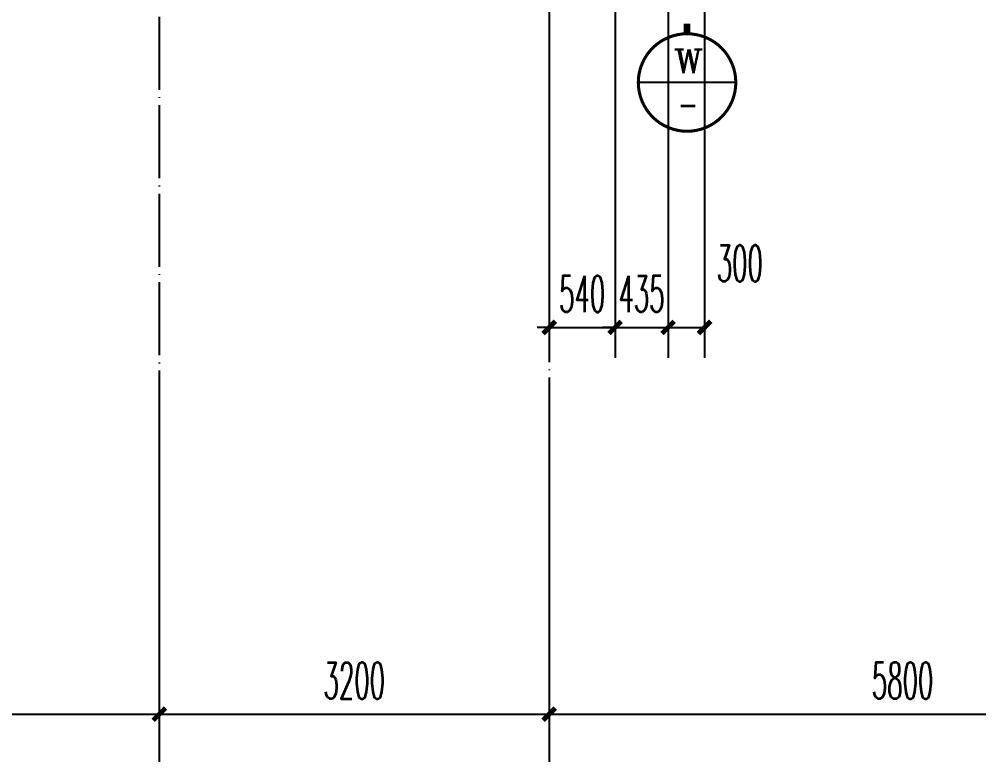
# Model space of a CAD drawing. Extents: x 27938 to 1507990, y 110129 to 923079.
# Drawn here: x 839267 to 847142, y 664142 to 670177 of the extents above; entities that cross this region are included whole.
import ezdxf
from ezdxf.enums import TextEntityAlignment as Align

# ---------------------------------------------------------------- set-up
doc = ezdxf.new("R2010")
doc.units = 0
doc.header["$LTSCALE"] = 1000
doc.header["$MEASUREMENT"] = 0
doc.linetypes.add('DOTE', pattern=[2.42, 2, -0.2, 0.02, -0.2])
for name, color, linetype in [('AXIS', 3, 'Continuous'), ('DIM_污水', 2, 'Continuous'), ('DOTE', 1, 'Continuous'), ('PIPE-污水', 2, 'W'), ('TWT_DIM', 3, 'Continuous')]:
    doc.layers.add(name, color=color, linetype=linetype)
doc.styles.add('_TCH_DIM_T3', font='SIMPLEX.shx', dxfattribs={"width": 0.494118, "bigfont": 'GBCBIG.shx'})
doc.styles.add('_TWT_CIRCLE', font='COMPLEX', dxfattribs={"width": 1.1, "height": 3.5, "bigfont": 'HZTXT'})
doc.styles.get("Standard").update_dxf_attribs({"font": 'gbenor.shx', "bigfont": 'gbcbig.shx'})
doc.linetypes.add('W', pattern='A,3,-0.2,["W",Standard,S=0.25,R=0,X=-0.1,Y=-0.115],-0.2', length=3.4)
doc.dimstyles.new('_TCH_ARCH&&100', dxfattribs={"dimtxt": 297.5, "dimasz": 100, "dimexe": 250, "dimexo": 300, "dimgap": 126.25, "dimtad": 1, "dimdec": 0, "dimzin": 0, "dimdsep": 46, "dimtxsty": '_TCH_DIM_T3', "dimblk": 'ARCHTICK', "dimcen": 0.09, "dimclrt": 4, "dimazin": 2, "dimtfac": 1, "dimtdec": 0, "dimtix": 1, "dimtmove": 2, "dimatfit": 3, "dimfxl": 100, "dimtolj": 1, "dimtzin": 0, "dimarcsym": 0})
doc.dimstyles.new('_TWT_ARCH&&100', dxfattribs={"dimtxt": 297.5, "dimasz": 100, "dimexe": 250, "dimexo": 300, "dimgap": 126.25, "dimtad": 1, "dimdec": 0, "dimzin": 0, "dimdsep": 46, "dimtxsty": '_TCH_DIM_T3', "dimblk": 'ARCHTICK', "dimcen": 0.09, "dimclrt": 7, "dimazin": 2, "dimtfac": 1, "dimtdec": 0, "dimtix": 1, "dimtmove": 2, "dimatfit": 3, "dimfxl": 1, "dimtolj": 1, "dimtzin": 0, "dimarcsym": 0})

# ---------------------------------------------------------------- blocks, each defined once
blk = doc.blocks.new('_ArchTick')
at = {"color": 0, "linetype": 'ByBlock', "const_width": 0.4}
blk.add_lwpolyline([(-0.5, -0.5), (0.5, 0.5)], dxfattribs=at)
blk = doc.blocks.new('*D963')
at = {"layer": 'AXIS', "color": 0, "lineweight": -2}
for p, q in [((837216.6, 666675.2), (837216.6, 664225.2)), ((840416.6, 666675.2), (840416.6, 664225.2)), ((837216.6, 664475.2), (840416.6, 664475.2))]:
    blk.add_line(p, q, dxfattribs=at)
at = {"layer": 'Defpoints', "color": 0}
for p in [(837216.6, 666975.2), (840416.6, 666975.2), (840416.6, 664475.2)]:
    blk.add_point(p, dxfattribs=at)
at = {"layer": 'AXIS', "color": 0, "lineweight": -2, "xscale": 100, "yscale": 100, "zscale": 100, "rotation": 180}
blk.add_blockref('_ArchTick', (837216.6, 664475.2), dxfattribs=at)
at = {"layer": 'AXIS', "color": 0, "lineweight": -2, "xscale": 100, "yscale": 100, "zscale": 100}
blk.add_blockref('_ArchTick', (840416.6, 664475.2), dxfattribs=at)
at = {"layer": 'AXIS', "color": 4, "insert": (838816.6, 664750.2), "char_height": 297.5, "attachment_point": 5, "style": '_TCH_DIM_T3'}
blk.add_mtext('\\A1;3200', dxfattribs=at)
blk = doc.blocks.new('*D964')
at = {"layer": 'AXIS', "color": 0, "lineweight": -2}
for p, q in [((840416.6, 666675.2), (840416.6, 664225.2)), ((843616.6, 666675.2), (843616.6, 664225.2)), ((840416.6, 664475.2), (843616.6, 664475.2))]:
    blk.add_line(p, q, dxfattribs=at)
at = {"layer": 'Defpoints', "color": 0}
for p in [(840416.6, 666975.2), (843616.6, 666975.2), (843616.6, 664475.2)]:
    blk.add_point(p, dxfattribs=at)
at = {"layer": 'AXIS', "color": 0, "lineweight": -2, "xscale": 100, "yscale": 100, "zscale": 100, "rotation": 180}
blk.add_blockref('_ArchTick', (840416.6, 664475.2), dxfattribs=at)
at = {"layer": 'AXIS', "color": 0, "lineweight": -2, "xscale": 100, "yscale": 100, "zscale": 100}
blk.add_blockref('_ArchTick', (843616.6, 664475.2), dxfattribs=at)
at = {"layer": 'AXIS', "color": 4, "insert": (842016.6, 664750.2), "char_height": 297.5, "attachment_point": 5, "style": '_TCH_DIM_T3'}
blk.add_mtext('\\A1;3200', dxfattribs=at)
blk = doc.blocks.new('*D965')
at = {"layer": 'AXIS', "color": 0, "lineweight": -2}
for p, q in [((843616.6, 666675.2), (843616.6, 664225.2)), ((849416.6, 666675.2), (849416.6, 664225.2)), ((843616.6, 664475.2), (849416.6, 664475.2))]:
    blk.add_line(p, q, dxfattribs=at)
at = {"layer": 'Defpoints', "color": 0}
for p in [(843616.6, 666975.2), (849416.6, 666975.2), (849416.6, 664475.2)]:
    blk.add_point(p, dxfattribs=at)
at = {"layer": 'AXIS', "color": 0, "lineweight": -2, "xscale": 100, "yscale": 100, "zscale": 100, "rotation": 180}
blk.add_blockref('_ArchTick', (843616.6, 664475.2), dxfattribs=at)
at = {"layer": 'AXIS', "color": 0, "lineweight": -2, "xscale": 100, "yscale": 100, "zscale": 100}
blk.add_blockref('_ArchTick', (849416.6, 664475.2), dxfattribs=at)
at = {"layer": 'AXIS', "color": 4, "insert": (846516.6, 664750.2), "char_height": 297.5, "attachment_point": 5, "style": '_TCH_DIM_T3'}
blk.add_mtext('\\A1;5800', dxfattribs=at)
blk = doc.blocks.new('*D967')
at = {"layer": 'AXIS', "color": 0, "lineweight": -2}
for p, q in [((827816.6, 666675.2), (827816.6, 663425.2)), ((878016.6, 666675.2), (878016.6, 663425.2)), ((827816.6, 663675.2), (878016.6, 663675.2))]:
    blk.add_line(p, q, dxfattribs=at)
at = {"layer": 'Defpoints', "color": 0}
for p in [(827816.6, 666975.2), (878016.6, 666975.2), (878016.6, 663675.2)]:
    blk.add_point(p, dxfattribs=at)
at = {"layer": 'AXIS', "color": 0, "lineweight": -2, "xscale": 100, "yscale": 100, "zscale": 100, "rotation": 180}
blk.add_blockref('_ArchTick', (827816.6, 663675.2), dxfattribs=at)
at = {"layer": 'AXIS', "color": 0, "lineweight": -2, "xscale": 100, "yscale": 100, "zscale": 100}
blk.add_blockref('_ArchTick', (878016.6, 663675.2), dxfattribs=at)
at = {"layer": 'AXIS', "color": 4, "insert": (852916.6, 663950.2), "char_height": 297.5, "attachment_point": 5, "style": '_TCH_DIM_T3'}
blk.add_mtext('\\A1;50200', dxfattribs=at)
blk = doc.blocks.new('*D1526')
at = {"layer": 'Defpoints', "color": 0}
for p in [(844591.6, 671026.7), (844891.6, 671026.7), (844891.6, 667647.9)]:
    blk.add_point(p, dxfattribs=at)
at = {"layer": 'TWT_DIM', "color": 0, "lineweight": -2}
for p, q in [((844591.6, 670726.7), (844591.6, 667397.9)), ((844891.6, 670726.7), (844891.6, 667397.9)), ((844591.6, 667647.9), (844891.6, 667647.9))]:
    blk.add_line(p, q, dxfattribs=at)
at = {"layer": 'TWT_DIM', "color": 0, "lineweight": -2, "xscale": 100, "yscale": 100, "zscale": 100, "rotation": 180}
blk.add_blockref('_ArchTick', (844591.6, 667647.9), dxfattribs=at)
at = {"layer": 'TWT_DIM', "color": 0, "lineweight": -2, "xscale": 100, "yscale": 100, "zscale": 100}
blk.add_blockref('_ArchTick', (844891.6, 667647.9), dxfattribs=at)
at = {"layer": 'TWT_DIM', "color": 7, "insert": (845180.6, 668172.9), "char_height": 297.5, "attachment_point": 5, "style": '_TCH_DIM_T3'}
blk.add_mtext('\\A1;300', dxfattribs=at)
blk = doc.blocks.new('*D1527')
at = {"layer": 'Defpoints', "color": 0}
for p in [(844156.6, 671026.7), (844591.6, 671026.7), (844591.6, 667647.9)]:
    blk.add_point(p, dxfattribs=at)
at = {"layer": 'TWT_DIM', "color": 0, "lineweight": -2}
for p, q in [((844156.6, 670726.7), (844156.6, 667397.9)), ((844591.6, 670726.7), (844591.6, 667397.9)), ((844156.6, 667647.9), (844056.6, 667647.9)), ((844156.6, 667647.9), (844591.6, 667647.9)), ((844591.6, 667647.9), (844691.6, 667647.9))]:
    blk.add_line(p, q, dxfattribs=at)
at = {"layer": 'TWT_DIM', "color": 0, "lineweight": -2, "xscale": 100, "yscale": 100, "zscale": 100}
blk.add_blockref('_ArchTick', (844156.6, 667647.9), dxfattribs=at)
at = {"layer": 'TWT_DIM', "color": 0, "lineweight": -2, "xscale": 100, "yscale": 100, "zscale": 100, "rotation": 180}
blk.add_blockref('_ArchTick', (844591.6, 667647.9), dxfattribs=at)
at = {"layer": 'TWT_DIM', "color": 7, "insert": (844374.1, 667922.9), "char_height": 297.5, "attachment_point": 5, "style": '_TCH_DIM_T3'}
blk.add_mtext('\\A1;435', dxfattribs=at)
blk = doc.blocks.new('*D1528')
at = {"layer": 'Defpoints', "color": 0}
for p in [(843616.6, 671026.7), (844156.6, 671026.7), (844156.6, 667647.9)]:
    blk.add_point(p, dxfattribs=at)
at = {"layer": 'TWT_DIM', "color": 0, "lineweight": -2}
for p, q in [((843616.6, 670726.7), (843616.6, 667397.9)), ((844156.6, 670726.7), (844156.6, 667397.9)), ((843616.6, 667647.9), (843516.6, 667647.9)), ((843616.6, 667647.9), (844156.6, 667647.9)), ((844156.6, 667647.9), (844256.6, 667647.9))]:
    blk.add_line(p, q, dxfattribs=at)
at = {"layer": 'TWT_DIM', "color": 0, "lineweight": -2, "xscale": 100, "yscale": 100, "zscale": 100}
blk.add_blockref('_ArchTick', (843616.6, 667647.9), dxfattribs=at)
at = {"layer": 'TWT_DIM', "color": 0, "lineweight": -2, "xscale": 100, "yscale": 100, "zscale": 100, "rotation": 180}
blk.add_blockref('_ArchTick', (844156.6, 667647.9), dxfattribs=at)
at = {"layer": 'TWT_DIM', "color": 7, "insert": (843886.6, 667922.9), "char_height": 297.5, "attachment_point": 5, "style": '_TCH_DIM_T3'}
blk.add_mtext('\\A1;540', dxfattribs=at)

msp = doc.modelspace()

# ---------------------------------------------------------------- linework, layer by layer
at = {"layer": 'AXIS', "color": 8}
for p, q in [((840416.6, 666975.1), (840416.6, 662975.1)), ((843616.6, 666975.3), (843616.6, 662975.3))]:
    msp.add_line(p, q, dxfattribs=at)
at = {"layer": 'DIM_污水'}
msp.add_line((845147.6, 669657.2), (844347.6, 669657.2), dxfattribs=at)
at = {"layer": 'DIM_污水', "const_width": 25}
msp.add_lwpolyline([(845147.6, 669657.2, 1), (844347.6, 669657.2, 1)], format="xyb", close=True, dxfattribs=at)
at = {"layer": 'DOTE', "color": 169, "linetype": 'DOTE', "ltscale": 0.3}
for p, q in [((843616.4, 681757.2), (843616.6, 666975.2)), ((840416.6, 677457.2), (840416.6, 666975.2))]:
    msp.add_line(p, q, dxfattribs=at)
at = {"layer": 'PIPE-污水', "const_width": 55}
msp.add_lwpolyline([(844746.8, 670140.9), (844746.7, 670057.2)], dxfattribs=at)

# ---------------------------------------------------------------- texts
at = {"layer": 'DIM_污水', "color": 7, "style": '_TWT_CIRCLE'}
for s, height, width, p, p2 in [('W', 193.3, 1.21, (844636.2, 669733.5), (844881.2, 669733.5)), ('-', 207, 0.941111, (844671.7, 669375.9), (844838.7, 669375.9))]:
    msp.add_text(s, height=height, dxfattribs=dict(at, width=width)).set_placement(p, p2, align=Align.FIT)

# ---------------------------------------------------------------- dimensions: what is measured, and where the dimension line sits
at = {"layer": 'AXIS', "color": 8}
for p1, p2, distance, picture, middle in [((827816.6, 666975.2), (878016.6, 666975.2), -3300, '*D967', (852916.6, 663950.2)), ((837216.6, 666975.2), (840416.6, 666975.2), -2500, '*D963', (838816.6, 664750.2)), ((840416.6, 666975.2), (843616.6, 666975.2), -2500, '*D964', (842016.6, 664750.2)), ((843616.6, 666975.2), (849416.6, 666975.2), -2500, '*D965', (846516.6, 664750.2))]:
    dim = msp.add_aligned_dim(p1=p1, p2=p2, distance=distance, dimstyle='_TCH_ARCH&&100', dxfattribs=at)
    dim.commit()
    dim.dimension.update_dxf_attribs({"geometry": picture, "text_midpoint": middle})
at = {"layer": 'TWT_DIM'}
for p1, p2, picture, middle in [((843616.6, 671026.7), (844156.6, 671026.7), '*D1528', (843886.6, 667922.9)), ((844156.6, 671026.7), (844591.6, 671026.7), '*D1527', (844374.1, 667922.9))]:
    dim = msp.add_aligned_dim(p1=p1, p2=p2, distance=-3378.8, dimstyle='_TWT_ARCH&&100', dxfattribs=at)
    dim.commit()
    dim.dimension.update_dxf_attribs({"geometry": picture, "text_midpoint": middle})
dim = msp.add_linear_dim(base=(844891.6, 667647.9), p1=(844591.6, 671026.7), p2=(844891.6, 671026.7), angle=0, dimstyle='_TWT_ARCH&&100', dxfattribs=at)
dim.commit()
dim.dimension.update_dxf_attribs({"geometry": '*D1526', "text_midpoint": (845180.6, 668172.9), "dimtype": 129})

doc.saveas('drawing.dxf')
